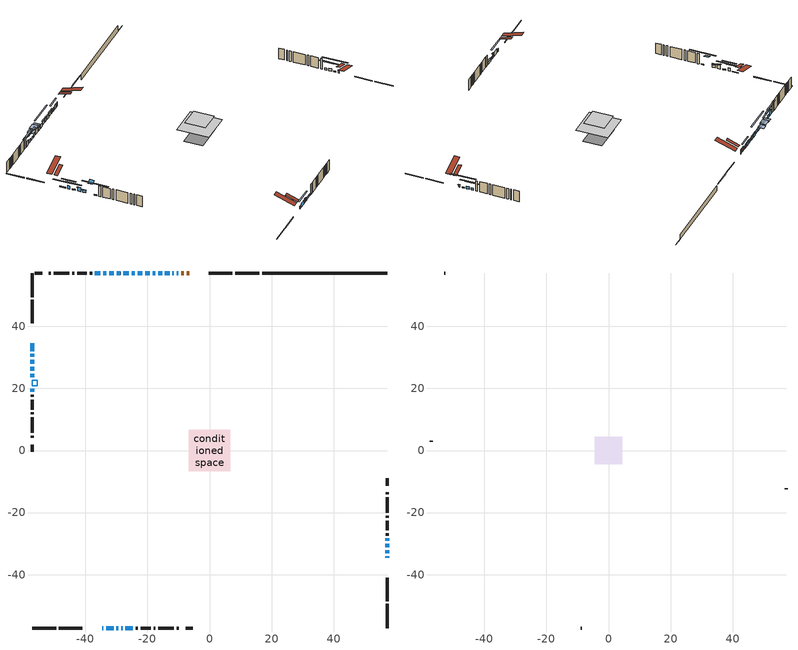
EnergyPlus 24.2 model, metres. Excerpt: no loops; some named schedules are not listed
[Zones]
conditioned space
 floor outside (Floor1 construction): -1.33,-1.33 -1.33,1.33 1.33,1.33 1.33,-1.33 z1.16
 floor adiabatic (AdiabaticFloorConstruction): -6.66,-6.66 -6.66,6.66 6.66,6.66 6.66,-6.66 z3.6
 floor foundation (Slab1 construction): -6.1,-3.96 -6.1,3.96 6.1,3.96 6.1,-3.96 z-1.34
 wall outside (RimJoist1 construction): 16.01,57.18 8.28,57.18 / -57.18,-57.18 -49.44,-57.18 / -57.18,57.18 -57.18,49.44 / 57.18,-57.18 57.18,-49.44 z1.16:1.46
 wall outside (RimJoist2 construction): 7.35,57.18 -0.19,57.18 / -48.51,-57.18 -40.97,-57.18 / -57.18,48.51 -57.18,40.97 / 57.18,-48.51 57.18,-40.97 z1.16:1.46
 wall outside (AdiabaticWallConstruction 1): -6.6,57.18 -7.33,57.18 / -8.26,57.18 -9.17,57.18 z1.16:3.19
 wall outside (AdiabaticWallConstruction): -34.57,-57.18 -34.26,-57.18 / -15.27,57.18 -16.49,57.18 / -28.43,-57.18 -28,-57.18 / -57.18,24.8 -57.18,23.58 z1.16:2.38; -10.09,57.18 -10.55,57.18 / -11.48,57.18 -11.94,57.18 / -12.87,57.18 -14.34,57.18 / -57.18,31.09 -57.18,30.18 / -17.42,57.18 -18.33,57.18 / -19.26,57.18 -20.74,57.18 / -21.66,57.18 -23.14,57.18 / -24.06,57.18 -25.08,57.18 / -28.67,57.18 -29.89,57.18 / -33.27,57.18 -34.19,57.18 z1.16:2.63; -33.33,-57.18 -30.89,-57.18 / -29.96,-57.18 -29.35,-57.18 / -57.18,26.95 -57.18,25.73 z1.16:2.94; -57.18,34.57 -57.18,32.02 z1.16:1.57; -57.18,29.25 -57.18,27.88 z1.16:1.67; 57.18,-34.57 57.18,-34.01 / -27.07,-57.18 -24.74,-57.18 / 57.18,-29.14 57.18,-28.32 / -30.82,57.18 -32.34,57.18 z1.16:2.13; 57.18,-33.08 57.18,-32.16 / -57.18,19.86 -57.18,18.94 z1.16:1.62; -26.01,57.18 -27.74,57.18 / -35.11,57.18 -36.89,57.18 z1.16:3.19; 57.18,-31.24 57.18,-30.07 z1.16:2.33
 wall outside (Wall1 construction): -37.82,57.18 -38.59,57.18 / -23.81,-57.18 -23.04,-57.18 / -57.18,18.02 -57.18,17.25 / 57.18,-27.4 57.18,-26.63 z1.16:6.04
 wall outside (Wall2 construction): -39.52,57.18 -42.67,57.18 / -22.11,-57.18 -18.96,-57.18 / -57.18,16.32 -57.18,13.17 / 57.18,-25.7 57.18,-22.55 z1.16:6.04
 wall outside (Wall3 construction): -43.6,57.18 -44.23,57.18 / -18.04,-57.18 -17.41,-57.18 / -57.18,12.24 -57.18,11.61 / 57.18,-21.62 57.18,-20.99 z1.16:6.04
 wall outside (Wall4 construction): -45.15,57.18 -50.15,57.18 / -16.48,-57.18 -11.48,-57.18 / -57.18,10.68 -57.18,5.69 / 57.18,-20.06 57.18,-15.07 z1.16:6.04
 wall outside (Wall5 construction): -51.08,57.18 -51.73,57.18 / -10.56,-57.18 -9.9,-57.18 / -57.18,4.76 -57.18,4.1 / 57.18,-14.14 57.18,-13.48 z1.16:6.04
 wall outside (Wall7 construction): -53.92,57.18 -56.25,57.18 / -7.71,-57.18 -5.38,-57.18 / -57.18,1.92 -57.18,-0.41 / 57.18,-11.3 57.18,-8.97 z1.16:6.04
 wall foundation (FoundationWall1 construction): 16.94,57.18,-1.34 16.94,57.18,1.16 53.15,57.18,1.16 53.15,57.18,-1.28 57.18,57.18,-1.28 57.18,57.18,-1.34
 window (WindowConstruction 20): -34.57,-57.18 -34.26,-57.18 z1.16:2.38
 window (WindowConstruction 5): -10.1,57.18 -10.55,57.18 z1.16:2.63
 window (WindowConstruction 6): -11.48,57.18 -11.94,57.18 z1.16:2.63
 window (WindowConstruction 7): -12.87,57.18 -14.34,57.18 z1.16:2.63
 window (WindowConstruction 8): -33.33,-57.18 -30.89,-57.18 z1.16:2.94
 window (WindowConstruction 9): -29.96,-57.18 -29.35,-57.18 z1.16:2.94
 window (WindowConstruction 10): -57.18,34.57 -57.18,32.02 z1.16:1.57
 window (WindowConstruction 11): -57.18,31.09 -57.18,30.18 z1.16:2.63
 window (WindowConstruction 12): -57.18,29.25 -57.18,27.88 z1.16:1.67
 window (WindowConstruction 13): -57.18,26.95 -57.18,25.73 z1.16:2.94
 window (WindowConstruction 14): 57.18,-34.57 57.18,-34.01 z1.16:2.13
 window (WindowConstruction 15): -15.27,57.18 -16.49,57.18 z1.16:2.38
 window (WindowConstruction 16): -17.42,57.18 -18.33,57.18 z1.16:2.63
 window (WindowConstruction 17): -19.26,57.18 -20.73,57.18 z1.16:2.63
 window (WindowConstruction 21): -28.42,-57.18 -28,-57.18 z1.16:2.38
 window (WindowConstruction 18): -27.07,-57.18 -24.74,-57.18 z1.16:2.13
 window (WindowConstruction 19): -57.18,24.8 -57.18,23.58 z1.16:2.38
 window (WindowConstruction 22): 57.18,-33.08 57.18,-32.16 z1.16:1.62
 window (WindowConstruction 23): -21.66,57.18 -23.14,57.18 z1.16:2.63
 window (WindowConstruction 24): -24.06,57.18 -25.08,57.18 z1.16:2.63
 window (WindowConstruction 25): -26.01,57.18 -27.74,57.18 z1.16:3.19
 window (WindowConstruction): 57.18,-31.24 57.18,-30.07 z1.16:2.33
 window (WindowConstruction 26): -28.67,57.18 -29.89,57.18 z1.16:2.63
 window (WindowConstruction 27): -57.18,19.86 -57.18,18.95 z1.16:1.62
 window (WindowConstruction 1): 57.18,-29.14 57.18,-28.33 z1.16:2.13
 window (WindowConstruction 2): -30.82,57.18 -32.34,57.18 z1.16:2.13
 window (WindowConstruction 3): -33.27,57.18 -34.19,57.18 z1.16:2.63
 window (WindowConstruction 4): -35.11,57.18 -36.89,57.18 z1.16:3.19
 door (Door): -6.6,57.18 -7.33,57.18 z1.16:3.19
 door (Door 1): -8.26,57.18 -9.17,57.18 z1.16:3.19
 ceiling adiabatic (AdiabaticFloorConstruction): 6.66,-6.66 6.66,6.66 -6.66,6.66 -6.66,-6.66 z3.6
 roof outside (Roof2 construction): -5.67,57.18,6.04 -5.67,51.98,7.77 -4.3,51.98,7.77 -4.3,57.18,6.04; -35.5,-57.18,6.04 -35.5,-51.98,7.77 -36.86,-51.98,7.77 -36.86,-57.18,6.04; -57.18,35.5,6.04 -51.98,35.5,7.77 -51.98,36.86,7.77 -57.18,36.86,6.04; 57.18,-35.5,6.04 51.98,-35.5,7.77 51.98,-36.86,7.77 57.18,-36.86,6.04
 roof outside (AdiabaticRoofConstruction): -57.18,20.79,6.04 -55.41,20.79,6.63 -55.41,22.65,6.63 -57.18,22.65,6.04
 skylight (SkylightConstruction): -57.18,20.79,6.04 -55.41,20.79,6.63 -55.41,22.65,6.63 -57.18,22.65,6.04
attic - vented
 floor to conditioned space (Floor2 construction Reversed): -4.38,-4.38 -4.38,4.38 4.38,4.38 4.38,-4.38 z6.04
 wall outside (Wall6 construction): -52.66,57.18 -52.99,57.18 / -8.97,-57.18 -8.64,-57.18 / -57.18,3.18 -57.18,2.85 / 57.18,-12.55 57.18,-12.23 z1.16:6.04
 roof outside (Roof1 construction): -3.37,57.18,6.04 -3.37,48.64,8.88 -1.12,48.64,8.88 -1.12,57.18,6.04; -37.79,-57.18,6.04 -37.79,-48.64,8.88 -40.04,-48.64,8.88 -40.04,-57.18,6.04; -57.18,37.79,6.04 -48.64,37.79,8.88 -48.64,40.04,8.88 -57.18,40.04,6.04; 57.18,-37.79,6.04 48.64,-37.79,8.88 48.64,-40.04,8.88 57.18,-40.04,6.04
shading: -13.19,57.18 -7.46,57.18 -7.46,57.59 -13.19,57.59 z5.27; -12.14,57.18 -11.28,57.18 -11.28,57.59 -12.14,57.59 z2.83; -14.54,57.18 -12.67,57.18 -12.67,57.59 -14.54,57.59 z2.83; -28.25,-57.18 -35.97,-57.18 -35.97,-57.59 -28.25,-57.59 z5.58; -29.15,-57.18 -30.16,-57.18 -30.16,-57.59 -29.15,-57.59 z3.14; -57.18,29.38 -57.18,37.21 -57.59,37.21 -57.59,29.38 z4.2; -57.18,27.54 -57.18,33.73 -57.59,33.73 -57.59,27.54 z5.27; -57.18,25.24 -57.18,31.89 -57.59,31.89 -57.59,25.24 z4.31; -57.18,25.53 -57.18,27.15 -57.59,27.15 -57.59,25.53 z3.14; 57.18,-33.81 57.18,-34.77 57.59,-34.77 57.59,-33.81 z2.33; -16.69,57.18 -15.07,57.18 -15.07,57.59 -16.69,57.59 z2.58; -18.53,57.18 -17.22,57.18 -17.22,57.59 -18.53,57.59 z2.83; -20.94,57.18 -19.06,57.18 -19.06,57.59 -20.94,57.59 z2.83; -24.54,-57.18 -27.27,-57.18 -27.27,-57.59 -24.54,-57.59 z2.33; -57.18,23.38 -57.18,25 -57.59,25 -57.59,23.38 z2.58; 57.18,-27.08 57.18,-38.16 57.59,-38.16 57.59,-27.08 z6.7; -28.22,57.18 -16.58,57.18 -16.58,57.59 -28.22,57.59 z7.71; -25.69,57.18 -23.46,57.18 -23.46,59.62 -25.69,59.62 z3.24; -28.35,57.18 -25.4,57.18 -25.4,59.62 -28.35,59.62 z3.8; 57.18,-27.43 57.18,-33.88 57.59,-33.88 57.59,-27.43 z4.97; -30.5,57.18 -28.06,57.18 -28.06,59.62 -30.5,59.62 z3.24; -57.18,13.87 -57.18,24.94 -57.59,24.94 -57.59,13.87 z6.7; 57.18,-25.69 57.18,-31.78 57.59,-31.78 57.59,-25.69 z4.77; -34.98,57.18 -28.18,57.18 -28.18,57.59 -34.98,57.59 z4.77; -36.83,57.18 -30.63,57.18 -30.63,57.59 -36.83,57.59 z5.27; -39.53,57.18 -32.48,57.18 -32.48,57.59 -39.53,57.59 z5.83
[Building]
Building 1: Terrain=Suburbs
[Site:Location]
Edmonton Intl AP_AB: Latitude {deg}=53.31; Longitude {deg}=-113.58; Time Zone {hr}=-7; Elevation {m}=723; Keep Site Location Information=Yes
[Site:GroundTemperature:Shallow]
-1.56185, -3.61833, -3.78302, -2.80711, 1.11059, 5.01004, 8.39065, 10.5322, 10.7141, 8.97234, 5.67794, 1.89811
[Site:WaterMainsTemperature]
Calculation Method=Schedule; Temperature Schedule=mains temperature schedule
[Material] Roughness=Rough; Thermal Absorptance=0.9
Name | Thickness {m} | Conductivity {W/m-K} | Density {kg/m3} | Specific Heat {J/kg-K} | Solar Absorptance | Visible Absorptance
asphalt or fiberglass shingles | 0.00635 | 0.162714 | 1121.4 | 1465.45 | 0.4 | 0.4
asphalt or fiberglass shingles 1 | 0.00635 | 0.162714 | 1121.4 | 1465.45 | 0.7 | 0.7
ceiling loosefill ins | 0.169333 | 0.0480833 | 16.02 | 1046.75 | 0.7 | 0.7
ceiling stud and cavity | 0.1397 | 0.511843 | 65.682 | 1177.47 | 0.7 | 0.7
concrete 4.0 in. | 0.1016 | 1.803125 | 2242.8 | 837.4 | 0.7 | 0.7
concrete 8.0 in. | 0.2032 | 1.803125 | 2242.8 | 837.4 | 0.7 | 0.7
door material | 0.04445 | 0.053851 | 512.64 | 1214.23 | 0.7 | 0.7
exterior vertical ins | 0.0457286 | 0.029427 | 32.04 | 1214.23 | 0.7 | 0.7
floor covering | 0.0127 | 0.0433444 | 54.468 | 1339.84 | 0.6 | 0.6
floor rigid ins; rim joist rigid ins; wall rigid ins | 0.051816 | 0.029427 | 32.04 | 1214.23 | 0.7 | 0.7
floor rigid ins 1; roof rigid ins; wall rigid ins 1 | 0.512978 | 0.029427 | 32.04 | 1214.23 | 0.7 | 0.7
floor stud and cavity | 0.1397 | 0.0975625 | 92.3553 | 1139.71 | 0.7 | 0.7
floor stud and cavity 1 | 0.1397 | 1.75129 | 37.0049 | 1207.88 | 0.7 | 0.7
furniture material conditioned space 1 | 0.1524 | 0.115458 | 640.8 | 1214.23 | 0.6 | 0.6
gypsum board | 0.0127 | 0.160291 | 801 | 837.4 | 0.6 | 0.6
gypsum board 1 | 0.0127 | 0.160291 | 801 | 837.4 | 0.7 | 0.7
osb sheathing 0.5 in. | 0.0127 | 0.115458 | 512.64 | 1214.23 | 0.7 | 0.7
osb sheathing 0.75 in. | 0.01905 | 0.115458 | 512.64 | 1214.23 | 0.7 | 0.7
osb sheathing 2.0 in. | 0.0508 | 0.115458 | 512.64 | 1214.23 | 0.7 | 0.7
rim joist stud and cavity | 0.0508 | 0.0413573 | 125.044 | 1163.47 | 0.6 | 0.6
rim joist stud and cavity 1 | 0.0508 | 0.0296634 | 125.044 | 1163.47 | 0.6 | 0.6
roof stud and cavity | 0.2032 | 0.113161 | 78.34581 | 1123.46 | 0.7 | 0.7
roof stud and cavity 1 | 0.18415 | 1.78685 | 37.0049 | 1207.88 | 0.6 | 0.6
wall stud and cavity | 0.1397 | 0.284374 | 139.0536 | 1170.24 | 0.7 | 0.7
wall stud and cavity 1 | 0.1397 | 0.218567 | 139.0536 | 1170.24 | 0.7 | 0.7
wall stud and cavity 2 | 0.1397 | 0.472276 | 139.0536 | 1170.24 | 0.7 | 0.7
wall stud and cavity 3 | 0.1397 | 0.215597 | 139.0536 | 1170.24 | 0.7 | 0.7
wall stud and cavity 4 | 0.1397 | 0.108683 | 139.0536 | 1170.24 | 0.7 | 0.7
wall stud and cavity 5 | 0.0889 | 6.1454 | 50.32683 | 1063.81 | 0.6 | 0.6
wall stud and cavity 6 | 0.1397 | 0.10763 | 139.0536 | 1170.24 | 0.7 | 0.7
wall stud and cavity 7 | 0.0889 | 0.380278 | 52.3479 | 1209.89 | 0.7 | 0.7
wall stud and cavity 8 | 0.0889 | 0.391764 | 83.0341 | 1211.67 | 0.7 | 0.7
wood siding | 0.0254 | 0.102417 | 544.68 | 1172.36 | 0.4 | 0.4
wood siding 1 | 0.00254 | 0.102417 | 544.68 | 1172.36 | 0.4 | 0.4
wood siding 2; wood siding 3; wood siding 4 | 0.0254 | 0.102417 | 544.68 | 1172.36 | 0.7 | 0.7
[WindowMaterial:SimpleGlazingSystem]
Name | U-Factor {W/m2-K} | Solar Heat Gain Coefficient
SkylightMaterial | 3.27292 | 0.7184
WindowMaterial | 2.9395 | 0.6
WindowMaterial 1 | 2.97187 | 0.55
WindowMaterial 10 | 3.30914 | 0.63
WindowMaterial 11 | 3.00196 | 0.5
WindowMaterial 12 | 2.92076 | 0.67
WindowMaterial 13 | 3.313113 | 0.6
WindowMaterial 14 | 3.298918 | 0.68
WindowMaterial 15 | 2.95029 | 0.58
WindowMaterial 16 | 2.71011 | 0.29
WindowMaterial 17 | 2.54715 | 0.34
WindowMaterial 18 | 5.33278 | 0.48
WindowMaterial 19 | 3.31141 | 0.61
WindowMaterial 2 | 2.99571 | 0.6
WindowMaterial 20 | 2.97868 | 0.59
WindowMaterial 21 | 3.308 | 0.63
WindowMaterial 3 | 2.90827 | 0.6
WindowMaterial 4 | 3.01842 | 0.49
WindowMaterial 5 | 2.90373 | 0.68
WindowMaterial 6 | 2.97698 | 0.55
WindowMaterial 7 | 2.57724 | 0.26
WindowMaterial 8 | 3.267689 | 0.49
WindowMaterial 9 | 5.05285 | 0.5
[Construction]
AdiabaticFloorConstruction: floor stud and cavity 1, floor rigid ins 1, osb sheathing 0.75 in., floor covering
AdiabaticRoofConstruction: asphalt or fiberglass shingles 1, roof rigid ins, osb sheathing 0.75 in., roof stud and cavity 1
AdiabaticWallConstruction: wood siding 3, wall rigid ins 1, wall stud and cavity 7, gypsum board
AdiabaticWallConstruction 1: wood siding 4, wall rigid ins 1, wall stud and cavity 7, gypsum board
Door; Door 1: door material
Floor1 construction: floor stud and cavity, floor rigid ins, osb sheathing 0.75 in., floor covering
Floor2 construction Reversed: gypsum board, ceiling stud and cavity, ceiling loosefill ins
FoundationWall1 construction: concrete 8.0 in., gypsum board 1
furniture construction conditioned space 1: furniture material conditioned space 1
PartitionWallConstruction: gypsum board, wall stud and cavity 8, gypsum board
RimJoist1 construction: wood siding 2, rim joist rigid ins, osb sheathing 2.0 in., rim joist stud and cavity
RimJoist2 construction: wood siding 2, osb sheathing 2.0 in., rim joist stud and cavity 1
Roof1 construction: asphalt or fiberglass shingles
Roof2 construction: asphalt or fiberglass shingles, osb sheathing 0.75 in., roof stud and cavity, gypsum board
SkylightConstruction: SkylightMaterial
Slab1 construction: concrete 4.0 in.
Wall1 construction: wood siding, wall rigid ins, osb sheathing 0.5 in., wall stud and cavity, gypsum board
Wall2 construction: wood siding, wall rigid ins, osb sheathing 0.5 in., wall stud and cavity 1, gypsum board
Wall3 construction: wood siding, wall rigid ins, osb sheathing 0.5 in., wall stud and cavity 2, gypsum board
Wall4 construction: wood siding, wall rigid ins, osb sheathing 0.5 in., wall stud and cavity 3, gypsum board
Wall5 construction: wood siding, osb sheathing 0.5 in., wall stud and cavity 4, gypsum board
Wall6 construction: wood siding 1, wall stud and cavity 5
Wall7 construction: wood siding, osb sheathing 0.5 in., wall stud and cavity 6, gypsum board
WindowConstruction; WindowConstruction 2: WindowMaterial
WindowConstruction 1: WindowMaterial 1
WindowConstruction 10: WindowMaterial 7
WindowConstruction 11: WindowMaterial 8
WindowConstruction 12: WindowMaterial 9
WindowConstruction 13: WindowMaterial 10
WindowConstruction 14: WindowMaterial 11
WindowConstruction 15; WindowConstruction 19: WindowMaterial 12
WindowConstruction 16: WindowMaterial 13
WindowConstruction 17; WindowConstruction 23: WindowMaterial 14
WindowConstruction 18: WindowMaterial 15
WindowConstruction 20: WindowMaterial 16
WindowConstruction 21: WindowMaterial 17
WindowConstruction 22; WindowConstruction 27: WindowMaterial 18
WindowConstruction 24: WindowMaterial 19
WindowConstruction 25: WindowMaterial 20
WindowConstruction 26: WindowMaterial 21
WindowConstruction 3: WindowMaterial 2
WindowConstruction 4: WindowMaterial 3
WindowConstruction 5; WindowConstruction 6: WindowMaterial 4
WindowConstruction 7: WindowMaterial 5
WindowConstruction 8; WindowConstruction 9: WindowMaterial 6
[Zone] Multiplier=1; Part of Total Floor Area=Yes
Name | Volume {m3}
attic - vented | 35.4308
conditioned space | 725.3
[Space]
Name | Zone | Volume {m3}
attic - vented 1 | attic - vented | 35.4308
conditioned space 1 | conditioned space | 725.3
[ZoneInfiltration:EffectiveLeakageArea]
infil attic - vented 1: Zone or Space=attic - vented 1; Schedule=Always On Discrete; Effective Air Leakage Area {cm2}=2669.22; Stack Coefficient=0.0005369; Wind Coefficient=1.56555e-05
[ZoneMixing]
whole house fan mix: Zone or Space=attic - vented; Schedule=Always On Continuous; Design Flow Rate Calculation Method=Flow/Zone; Design Flow Rate {m3/s}=0; Source Zone or Space=conditioned space
[SurfaceProperty:ExposedFoundationPerimeter]
Slab1: Exposed Perimeter Calculation Method=TotalExposedPerimeter; Total Exposed Perimeter {m}=40.233
[InternalMass] Zone or ZoneList=conditioned space; Space or SpaceList=conditioned space 1
Name | Construction | Surface Area {m2}
furniture mass conditioned space 1 | furniture construction conditioned space 1 | 112.348
partition wall mass | PartitionWallConstruction | 280.87
[Lights]
interior lighting: Zone or ZoneList or Space or SpaceList=conditioned space 1; Schedule=interior lighting schedule; Design Level Calculation Method=LightingLevel; Lighting Level {W}=343.2; Return Air Fraction=0; Fraction Radiant=0.6; Fraction Visible=0.2; Fraction Replaceable=1
[People]
occupants: Zone or ZoneList or Space or SpaceList=conditioned space 1; Number of People Schedule=occupants schedule; Number of People Calculation Method=People; Number of People=3; Fraction Radiant=0.314171; Sensible Heat Fraction=0.56303; Activity Level Schedule=occupants activity schedule; Carbon Dioxide Generation Rate {m3/s-W}=0; Enable ASHRAE 55 Comfort Warnings=No; Mean Radiant Temperature Calculation Type=EnclosureAveraged
[ElectricEquipment] Zone or ZoneList or Space or SpaceList=conditioned space 1; Design Level Calculation Method=EquipmentLevel
Name | Schedule | Design Level {W} | Fraction Latent | Fraction Radiant | Fraction Lost
clothes dryer | clothes dryer schedule | 140.772 | 0.015 | 0.081 | 0.85
clothes washer | clothes washer schedule | 32.1985 | 0.03 | 0.162 | 0.7
cooking range | cooking range schedule | 215.147 | 0.08 | 0.432 | 0.2
dishwasher | dishwasher schedule | 66.8632 | 0.3 | 0.18 | 0.4
fridge | fridge schedule | 72.9452 | 0 | 0.6 | 0
mech vent bath fan 0 | mech vent bath fan 0 schedule | 50.2 | 0 | 0 | 1
mech vent bath fan 1 | mech vent bath fan 1 schedule | 50.2 | 0 | 0 | 1
mech vent house fan | mech vent house fan schedule | 0 | 0 | 0 | 1
mech vent house fan cfis | mech vent house fan cfis schedule | 0 | 0 | 0 | 0
mech vent range fan 0 | mech vent range fan 0 schedule | 57 | 0 | 0 | 1
misc plug loads | misc plug loads schedule | 494.7 | 0.045 | 0.513 | 0.1
whole house fan | Always On Discrete | 0 | 0 | 0 | 1
[OtherEquipment] Zone or ZoneList or Space or SpaceList=conditioned space 1; Design Level Calculation Method=EquipmentLevel
Name | Fuel Type | Schedule | Design Level {W} | Fraction Latent | Fraction Radiant | Fraction Lost
clothes dryer 1 | Electricity | clothes dryer schedule | 0 | 0.015 | 0.081 | 0.85
cooking range 1 | Electricity | cooking range schedule | 0 | 0.08 | 0.432 | 0.2
general water use latent | None | general water use schedule | 62.594 | 1 | 0 | 0
general water use sensible | None | general water use schedule | -61.6891 | 0 | 0.6 | 0
mech vent house fan latent load | None | Always On Discrete | 0 | 1 | 0 | 0
mech vent house fan sensible load | None | Always On Discrete | 0 | 0 | 0 | 0
water heater energy adjustment1 | NaturalGas | Always On Discrete | 0.01 | 0 | 0 | 1
[ZoneInfiltration:DesignFlowRate] Zone or ZoneList or Space or SpaceList=conditioned space 1; Schedule=Always On Discrete; Design Flow Rate Calculation Method=Flow/Zone; Design Flow Rate {m3/s}=0
infil flow; natural vent flow; whole house fan flow
[Foundation:Kiva]
Foundation Kiva 1: Initial Indoor Air Temperature {C}=18; Wall Height Above Grade {m}=1.16001; Wall Depth Below Slab {m}=0.2032; Custom Block Material Name 1=exterior vertical ins; Custom Block Depth 1 {m}=2.5; Custom Block X Position 1 {m}=0.2159; Custom Block Z Position 1 {m}=0
[Foundation:Kiva:Settings]
Soil Conductivity {W/m-K}=0.849921; Soil Density {kg/m3}=1842.3; Soil Specific Heat {J/kg-K}=418.7; Ground Solar Absorptivity=0.9; Ground Thermal Absorptivity=0.9; Ground Surface Roughness {m}=0.03; Far-Field Width {m}=40; Deep-Ground Boundary Condition=ZeroFlux; Deep-Ground Depth {m}=40; Minimum Cell Dimension {m}=0.2; Maximum Cell Growth Coefficient=3; Simulation Timestep=Timestep
[Exterior:Lights]
exterior lighting: Schedule=exterior lighting schedule; Design Level {W}=75.6
[Schedule:Constant]
Name | Hourly Value
Always On Continuous; mech vent house fan schedule; mech vent house fan cfis schedule; Always On Discrete | 1
occupants activity schedule | 117.228
fridge schedule | 0
[Schedule:Week:Daily]
interior lighting schedule Week Rule - Jan1-Jan27: interior lighting schedule day, interior lighting schedule day, interior lighting schedule day, interior lighting schedule day, interior lighting schedule day, interior lighting schedule day, interior lighting schedule day, interior lighting schedule default day, interior lighting schedule default day, interior lighting schedule default day, interior lighting schedule default day, interior lighting schedule default day
interior lighting schedule Week Rule - Jan28-Feb3: interior lighting schedule day, interior lighting schedule day, interior lighting schedule day, interior lighting schedule day, interior lighting schedule day 1, interior lighting schedule day 1, interior lighting schedule day 1, interior lighting schedule default day, interior lighting schedule default day, interior lighting schedule default day, interior lighting schedule default day, interior lighting schedule default day
interior lighting schedule Week Rule - Feb4-Feb24: interior lighting schedule day 1, interior lighting schedule day 1, interior lighting schedule day 1, interior lighting schedule day 1, interior lighting schedule day 1, interior lighting schedule day 1, interior lighting schedule day 1, interior lighting schedule default day, interior lighting schedule default day, interior lighting schedule default day, interior lighting schedule default day, interior lighting schedule default day
interior lighting schedule Week Rule - Feb25-Mar3: interior lighting schedule day 1, interior lighting schedule day 1, interior lighting schedule day 1, interior lighting schedule day 1, interior lighting schedule day 2, interior lighting schedule day 2, interior lighting schedule day 2, interior lighting schedule default day, interior lighting schedule default day, interior lighting schedule default day, interior lighting schedule default day, interior lighting schedule default day
interior lighting schedule Week Rule - Mar4-Mar31: interior lighting schedule day 2, interior lighting schedule day 2, interior lighting schedule day 2, interior lighting schedule day 2, interior lighting schedule day 2, interior lighting schedule day 2, interior lighting schedule day 2, interior lighting schedule default day, interior lighting schedule default day, interior lighting schedule default day, interior lighting schedule default day, interior lighting schedule default day
interior lighting schedule Week Rule - Apr1-Apr28: interior lighting schedule day 3, interior lighting schedule day 3, interior lighting schedule day 3, interior lighting schedule day 3, interior lighting schedule day 3, interior lighting schedule day 3, interior lighting schedule day 3, interior lighting schedule default day, interior lighting schedule default day, interior lighting schedule default day, interior lighting schedule default day, interior lighting schedule default day
interior lighting schedule Week Rule - Apr29-May5: interior lighting schedule day 3, interior lighting schedule day 3, interior lighting schedule day 4, interior lighting schedule day 4, interior lighting schedule day 4, interior lighting schedule day 4, interior lighting schedule day 4, interior lighting schedule default day, interior lighting schedule default day, interior lighting schedule default day, interior lighting schedule default day, interior lighting schedule default day
interior lighting schedule Week Rule - May6-May26: interior lighting schedule day 4, interior lighting schedule day 4, interior lighting schedule day 4, interior lighting schedule day 4, interior lighting schedule day 4, interior lighting schedule day 4, interior lighting schedule day 4, interior lighting schedule default day, interior lighting schedule default day, interior lighting schedule default day, interior lighting schedule default day, interior lighting schedule default day
interior lighting schedule Week Rule - May27-Jun2: interior lighting schedule day 4, interior lighting schedule day 4, interior lighting schedule day 4, interior lighting schedule day 4, interior lighting schedule day 4, interior lighting schedule day 5, interior lighting schedule day 5, interior lighting schedule default day, interior lighting schedule default day, interior lighting schedule default day, interior lighting schedule default day, interior lighting schedule default day
interior lighting schedule Week Rule - Jun3-Jun30: interior lighting schedule day 5, interior lighting schedule day 5, interior lighting schedule day 5, interior lighting schedule day 5, interior lighting schedule day 5, interior lighting schedule day 5, interior lighting schedule day 5, interior lighting schedule default day, interior lighting schedule default day, interior lighting schedule default day, interior lighting schedule default day, interior lighting schedule default day
interior lighting schedule Week Rule - Jul1-Jul28: interior lighting schedule day 6, interior lighting schedule day 6, interior lighting schedule day 6, interior lighting schedule day 6, interior lighting schedule day 6, interior lighting schedule day 6, interior lighting schedule day 6, interior lighting schedule default day, interior lighting schedule default day, interior lighting schedule default day, interior lighting schedule default day, interior lighting schedule default day
interior lighting schedule Week Rule - Jul29-Aug4: interior lighting schedule day 6, interior lighting schedule day 6, interior lighting schedule day 6, interior lighting schedule day 7, interior lighting schedule day 7, interior lighting schedule day 7, interior lighting schedule day 7, interior lighting schedule default day, interior lighting schedule default day, interior lighting schedule default day, interior lighting schedule default day, interior lighting schedule default day
interior lighting schedule Week Rule - Aug5-Aug25: interior lighting schedule day 7, interior lighting schedule day 7, interior lighting schedule day 7, interior lighting schedule day 7, interior lighting schedule day 7, interior lighting schedule day 7, interior lighting schedule day 7, interior lighting schedule default day, interior lighting schedule default day, interior lighting schedule default day, interior lighting schedule default day, interior lighting schedule default day
interior lighting schedule Week Rule - Aug26-Sep1: interior lighting schedule day 7, interior lighting schedule day 7, interior lighting schedule day 7, interior lighting schedule day 7, interior lighting schedule day 7, interior lighting schedule day 7, interior lighting schedule day 8, interior lighting schedule default day, interior lighting schedule default day, interior lighting schedule default day, interior lighting schedule default day, interior lighting schedule default day
interior lighting schedule Week Rule - Sep2-Sep29: interior lighting schedule day 8, interior lighting schedule day 8, interior lighting schedule day 8, interior lighting schedule day 8, interior lighting schedule day 8, interior lighting schedule day 8, interior lighting schedule day 8, interior lighting schedule default day, interior lighting schedule default day, interior lighting schedule default day, interior lighting schedule default day, interior lighting schedule default day
interior lighting schedule Week Rule - Sep30-Oct6: interior lighting schedule day 8, interior lighting schedule day 9, interior lighting schedule day 9, interior lighting schedule day 9, interior lighting schedule day 9, interior lighting schedule day 9, interior lighting schedule day 9, interior lighting schedule default day, interior lighting schedule default day, interior lighting schedule default day, interior lighting schedule default day, interior lighting schedule default day
interior lighting schedule Week Rule - Oct7-Oct27: interior lighting schedule day 9, interior lighting schedule day 9, interior lighting schedule day 9, interior lighting schedule day 9, interior lighting schedule day 9, interior lighting schedule day 9, interior lighting schedule day 9, interior lighting schedule default day, interior lighting schedule default day, interior lighting schedule default day, interior lighting schedule default day, interior lighting schedule default day
interior lighting schedule Week Rule - Oct28-Nov3: interior lighting schedule day 9, interior lighting schedule day 9, interior lighting schedule day 9, interior lighting schedule day 9, interior lighting schedule day 10, interior lighting schedule day 10, interior lighting schedule day 10, interior lighting schedule default day, interior lighting schedule default day, interior lighting schedule default day, interior lighting schedule default day, interior lighting schedule default day
interior lighting schedule Week Rule - Nov4-Nov24: interior lighting schedule day 10, interior lighting schedule day 10, interior lighting schedule day 10, interior lighting schedule day 10, interior lighting schedule day 10, interior lighting schedule day 10, interior lighting schedule day 10, interior lighting schedule default day, interior lighting schedule default day, interior lighting schedule default day, interior lighting schedule default day, interior lighting schedule default day
interior lighting schedule Week Rule - Nov25-Dec1: interior lighting schedule day 10, interior lighting schedule day 10, interior lighting schedule day 10, interior lighting schedule day 10, interior lighting schedule day 10, interior lighting schedule day 10, interior lighting schedule day 11, interior lighting schedule default day, interior lighting schedule default day, interior lighting schedule default day, interior lighting schedule default day, interior lighting schedule default day
interior lighting schedule Week Rule - Dec2-Dec31: interior lighting schedule day 11, interior lighting schedule day 11, interior lighting schedule day 11, interior lighting schedule day 11, interior lighting schedule day 11, interior lighting schedule day 11, interior lighting schedule day 11, interior lighting schedule default day, interior lighting schedule default day, interior lighting schedule default day, interior lighting schedule default day, interior lighting schedule default day
occupants schedule Week Rule - Jan1-Dec31: occupants schedule day, occupants schedule day, occupants schedule day, occupants schedule day, occupants schedule day, occupants schedule day, occupants schedule day, occupants schedule default day, occupants schedule default day, occupants schedule default day, occupants schedule default day, occupants schedule default day
clothes dryer schedule Week Rule - Jan1-Dec31: clothes dryer schedule day, clothes dryer schedule day, clothes dryer schedule day, clothes dryer schedule day, clothes dryer schedule day, clothes dryer schedule day, clothes dryer schedule day, clothes dryer schedule default day, clothes dryer schedule default day, clothes dryer schedule default day, clothes dryer schedule default day, clothes dryer schedule default day
clothes washer schedule Week Rule - Jan1-Dec31: clothes washer schedule day, clothes washer schedule day, clothes washer schedule day, clothes washer schedule day, clothes washer schedule day, clothes washer schedule day, clothes washer schedule day, clothes washer schedule default day, clothes washer schedule default day, clothes washer schedule default day, clothes washer schedule default day, clothes washer schedule default day
cooking range schedule Week Rule - Jan1-Dec31: cooking range schedule day, cooking range schedule day, cooking range schedule day, cooking range schedule day, cooking range schedule day, cooking range schedule day, cooking range schedule day, cooking range schedule default day, cooking range schedule default day, cooking range schedule default day, cooking range schedule default day, cooking range schedule default day
[Schedule:Year]
interior lighting schedule: interior lighting schedule Week Rule - Jan1-Jan27, 1, 1, 1, 27, interior lighting schedule Week Rule - Jan28-Feb3, 1, 28, 2, 3, interior lighting schedule Week Rule - Feb4-Feb24, 2, 4, 2, 24, interior lighting schedule Week Rule - Feb25-Mar3, 2, 25, 3, 3, interior lighting schedule Week Rule - Mar4-Mar31, 3, 4, 3, 31, interior lighting schedule Week Rule - Apr1-Apr28, 4, 1, 4, 28, interior lighting schedule Week Rule - Apr29-May5, 4, 29, 5, 5, interior lighting schedule Week Rule - May6-May26, 5, 6, 5, 26, interior lighting schedule Week Rule - May27-Jun2, 5, 27, 6, 2, interior lighting schedule Week Rule - Jun3-Jun30, 6, 3, 6, 30, interior lighting schedule Week Rule - Jul1-Jul28, 7, 1, 7, 28, interior lighting schedule Week Rule - Jul29-Aug4, 7, 29, 8, 4, interior lighting schedule Week Rule - Aug5-Aug25, 8, 5, 8, 25, interior lighting schedule Week Rule - Aug26-Sep1, 8, 26, 9, 1, interior lighting schedule Week Rule - Sep2-Sep29, 9, 2, 9, 29, interior lighting schedule Week Rule - Sep30-Oct6, 9, 30, 10, 6, interior lighting schedule Week Rule - Oct7-Oct27, 10, 7, 10, 27, interior lighting schedule Week Rule - Oct28-Nov3, 10, 28, 11, 3, interior lighting schedule Week Rule - Nov4-Nov24, 11, 4, 11, 24, interior lighting schedule Week Rule - Nov25-Dec1, 11, 25, 12, 1, interior lighting schedule Week Rule - Dec2-Dec31, 12, 2, 12, 31
occupants schedule: occupants schedule Week Rule - Jan1-Dec31, 1, 1, 12, 31
clothes dryer schedule: clothes dryer schedule Week Rule - Jan1-Dec31, 1, 1, 12, 31
clothes washer schedule: clothes washer schedule Week Rule - Jan1-Dec31, 1, 1, 12, 31
cooking range schedule: cooking range schedule Week Rule - Jan1-Dec31, 1, 1, 12, 31
dishwasher schedule: dishwasher schedule Week Rule - Jan1-Dec31, 1, 1, 12, 31
mech vent bath fan 0 schedule: mech vent bath fan 0 schedule Week Rule - Jan1-Dec31, 1, 1, 12, 31
mech vent bath fan 1 schedule: mech vent bath fan 1 schedule Week Rule - Jan1-Dec31, 1, 1, 12, 31
mech vent range fan 0 schedule: mech vent range fan 0 schedule Week Rule - Jan1-Dec31, 1, 1, 12, 31
misc plug loads schedule: misc plug loads schedule Week Rule - Jan1-Dec31, 1, 1, 12, 31
general water use schedule: general water use schedule Week Rule - Jan1-Dec31, 1, 1, 12, 31
exterior lighting schedule: exterior lighting schedule Week Rule - Jan1-Jan27, 1, 1, 1, 27, exterior lighting schedule Week Rule - Jan28-Feb3, 1, 28, 2, 3, exterior lighting schedule Week Rule - Feb4-Feb24, 2, 4, 2, 24, exterior lighting schedule Week Rule - Feb25-Mar3, 2, 25, 3, 3, exterior lighting schedule Week Rule - Mar4-Mar31, 3, 4, 3, 31, exterior lighting schedule Week Rule - Apr1-Apr28, 4, 1, 4, 28, exterior lighting schedule Week Rule - Apr29-May5, 4, 29, 5, 5, exterior lighting schedule Week Rule - May6-May26, 5, 6, 5, 26, exterior lighting schedule Week Rule - May27-Jun2, 5, 27, 6, 2, exterior lighting schedule Week Rule - Jun3-Jun30, 6, 3, 6, 30, exterior lighting schedule Week Rule - Jul1-Jul28, 7, 1, 7, 28, exterior lighting schedule Week Rule - Jul29-Aug4, 7, 29, 8, 4, exterior lighting schedule Week Rule - Aug5-Aug25, 8, 5, 8, 25, exterior lighting schedule Week Rule - Aug26-Sep1, 8, 26, 9, 1, exterior lighting schedule Week Rule - Sep2-Sep29, 9, 2, 9, 29, exterior lighting schedule Week Rule - Sep30-Oct6, 9, 30, 10, 6, exterior lighting schedule Week Rule - Oct7-Oct27, 10, 7, 10, 27, exterior lighting schedule Week Rule - Oct28-Nov3, 10, 28, 11, 3, exterior lighting schedule Week Rule - Nov4-Nov24, 11, 4, 11, 24, exterior lighting schedule Week Rule - Nov25-Dec1, 11, 25, 12, 1, exterior lighting schedule Week Rule - Dec2-Dec31, 12, 2, 12, 31
[Schedule:Compact]
mains temperature schedule: Through: 01/01, For: AllDays, Until: 24:00, 3.97167, Through: 01/02, For: AllDays, Until: 24:00, 3.90778, Through: 01/03, For: AllDays, Until: 24:00, 3.84556, Through: 01/04, For: AllDays, Until: 24:00, 3.78389, Through: 01/05, For: AllDays, Until: 24:00, 3.72278, Through: 01/06, For: AllDays, Until: 24:00, 3.66278, Through: 01/07, For: AllDays, Until: 24:00, 3.60389, Through: 01/08, For: AllDays, Until: 24:00, 3.54556, Through: 01/09, For: AllDays, Until: 24:00, 3.48833, Through: 01/10, For: AllDays, Until: 24:00, 3.43167, Through: 01/11, For: AllDays, Until: 24:00, 3.37611, Through: 01/12, For: AllDays, Until: 24:00, 3.32167, Through: 01/13, For: AllDays, Until: 24:00, 3.26833, Through: 01/14, For: AllDays, Until: 24:00, 3.21556, Through: 01/15, For: AllDays, Until: 24:00, 3.16444, Through: 01/16, For: AllDays, Until: 24:00, 3.11389, Through: 01/17, For: AllDays, Until: 24:00, 3.06444, Through: 01/18, For: AllDays, Until: 24:00, 3.01611, Through: 01/19, For: AllDays, Until: 24:00, 2.96889, Through: 01/20, For: AllDays, Until: 24:00, 2.92278, Through: 01/21, For: AllDays, Until: 24:00, 2.87722, Through: 01/22, For: AllDays, Until: 24:00, 2.83333, Through: 01/23, For: AllDays, Until: 24:00, 2.79056, Through: 01/24, For: AllDays, Until: 24:00, 2.74889, Through: 01/25, For: AllDays, Until: 24:00, 2.70833, Through: 01/26, For: AllDays, Until: 24:00, 2.66889, Through: 01/27, For: AllDays, Until: 24:00, 2.63056, Through: 01/28, For: AllDays, Until: 24:00, 2.59333, Through: 01/29, For: AllDays, Until: 24:00, 2.55778, Through: 01/30, For: AllDays, Until: 24:00, 2.52278, Through: 01/31, For: AllDays, Until: 24:00, 2.48944, Through: 02/01, For: AllDays, Until: 24:00, 2.45722, Through: 02/02, For: AllDays, Until: 24:00, 2.42611, Through: 02/03, For: AllDays, Until: 24:00, 2.39667, Through: 02/04, For: AllDays, Until: 24:00, 2.36833, Through: 02/05, For: AllDays, Until: 24:00, 2.34111, Through: 02/06, For: AllDays, Until: 24:00, 2.315, Through: 02/07, For: AllDays, Until: 24:00, 2.29056, Through: 02/08, For: AllDays, Until: 24:00, 2.26722, Through: 02/09, For: AllDays, Until: 24:00, 2.245, Through: 02/10, For: AllDays, Until: 24:00, 2.22444, Through: 02/11, For: AllDays, Until: 24:00, 2.20444, Through: 02/12, For: AllDays, Until: 24:00, 2.18667, Through: 02/13, For: AllDays, Until: 24:00, 2.17, Through: 02/14, For: AllDays, Until: 24:00, 2.15444, Through: 02/15, For: AllDays, Until: 24:00, 2.14, Through: 02/16, For: AllDays, Until: 24:00, 2.12722, Through: 02/17, For: AllDays, Until: 24:00, 2.11556, Through: 02/18, For: AllDays, Until: 24:00, 2.10556, Through: 02/19, For: AllDays, Until: 24:00, 2.09667, Through: 02/20, For: AllDays, Until: 24:00, 2.08889, Through: 02/21, For: AllDays, Until: 24:00, 2.08278, Through: 02/22, For: AllDays, Until: 24:00, 2.07833, Through: 02/23, For: AllDays, Until: 24:00, 2.07444, Through: 02/24, For: AllDays, Until: 24:00, 2.07278, Through: 02/25, For: AllDays, Until: 24:00, 2.07167, Through: 02/26, For: AllDays, Until: 24:00, 2.07222, Through: 02/27, For: AllDays, Until: 24:00, 2.07444, Through: 02/28, For: AllDays, Until: 24:00, 2.07778, Through: 03/01, For: AllDays, Until: 24:00, 2.08222, Through: 03/02, For: AllDays, Until: 24:00, 2.08833, Through: 03/03, For: AllDays, Until: 24:00, 2.09556, Through: 03/04, For: AllDays, Until: 24:00, 2.10444, Through: 03/05, For: AllDays, Until: 24:00, 2.11444, Through: 03/06, For: AllDays, Until: 24:00, 2.12556, Through: 03/07, For: AllDays, Until: 24:00, 2.13833, Through: 03/08, For: AllDays, Until: 24:00, 2.15278, Through: 03/09, For: AllDays, Until: 24:00, 2.16778, Through: 03/10, For: AllDays, Until: 24:00, 2.18444, Through: 03/11, For: AllDays, Until: 24:00, 2.20278, Through: 03/12, For: AllDays, Until: 24:00, 2.22167, Through: 03/13, For: AllDays, Until: 24:00, 2.24278, Through: 03/14, For: AllDays, Until: 24:00, 2.26444, Through: 03/15, For: AllDays, Until: 24:00, 2.28778, Through: 03/16, For: AllDays, Until: 24:00, 2.31222, Through: 03/17, For: AllDays, Until: 24:00, 2.33778, Through: 03/18, For: AllDays, Until: 24:00, 2.365, Through: 03/19, For: AllDays, Until: 24:00, 2.39333, Through: 03/20, For: AllDays, Until: 24:00, 2.42278, Through: 03/21, For: AllDays, Until: 24:00, 2.45389, Through: 03/22, For: AllDays, Until: 24:00, 2.48611, Through: 03/23, For: AllDays, Until: 24:00, 2.51889, Through: 03/24, For: AllDays, Until: 24:00, 2.55389, Through: 03/25, For: AllDays, Until: 24:00, 2.58944, Through: 03/26, For: AllDays, Until: 24:00, 2.62611, Through: 03/27, For: AllDays, Until: 24:00, 2.66444, Through: 03/28, For: AllDays, Until: 24:00, 2.70389, Through: 03/29, For: AllDays, Until: 24:00, 2.74389, Through: 03/30, For: AllDays, Until: 24:00, 2.78556, Through: 03/31, For: AllDays, Until: 24:00, 2.82833, Through: 04/01, For: AllDays, Until: 24:00, 2.87222, Through: 04/02, For: AllDays, Until: 24:00, 2.91722, Through: 04/03, For: AllDays, Until: 24:00, 2.96333, Through: 04/04, For: AllDays, Until: 24:00, 3.01056, Through: 04/05, For: AllDays, Until: 24:00, 3.05889, Through: 04/06, For: AllDays, Until: 24:00, 3.10833, Through: 04/07, For: AllDays, Until: 24:00, 3.15833, Through: 04/08, For: AllDays, Until: 24:00, 3.21, Through: 04/09, For: AllDays, Until: 24:00, 3.26222, Through: 04/10, For: AllDays, Until: 24:00, 3.31556, Through: 04/11, For: AllDays, Until: 24:00, 3.37, Through: 04/12, For: AllDays, Until: 24:00, 3.42556, Through: 04/13, For: AllDays, Until: 24:00, 3.48167, Through: 04/14, For: AllDays, Until: 24:00, 3.53889, Through: 04/15, For: AllDays, Until: 24:00, 3.59722, Through: 04/16, For: AllDays, Until: 24:00, 3.65611, Through: 04/17, For: AllDays, Until: 24:00, 3.71611, Through: 04/18, For: AllDays, Until: 24:00, 3.77667, Through: 04/19, For: AllDays, Until: 24:00, 3.83833, Through: 04/20, For: AllDays, Until: 24:00, 3.90111, Through: 04/21, For: AllDays, Until: 24:00, 3.96444, Through: 04/22, For: AllDays, Until: 24:00, 4.02833, Through: 04/23, For: AllDays, Until: 24:00, 4.09333, Through: 04/24, For: AllDays, Until: 24:00, 4.15889, Through: 04/25, For: AllDays, Until: 24:00, 4.225, Through: 04/26, For: AllDays, Until: 24:00, 4.29222, Through: 04/27, For: AllDays, Until: 24:00, 4.36, Through: 04/28, For: AllDays, Until: 24:00, 4.42833, Through: 04/29, For: AllDays, Until: 24:00, 4.49722, Through: 04/30, For: AllDays, Until: 24:00, 4.56667, Through: 05/01, For: AllDays, Until: 24:00, 4.63722, Through: 05/02, For: AllDays, Until: 24:00, 4.70833, Through: 05/03, For: AllDays, Until: 24:00, 4.77944, Through: 05/04, For: AllDays, Until: 24:00, 4.85167, Through: 05/05, For: AllDays, Until: 24:00, 4.92389, Through: 05/06, For: AllDays, Until: 24:00, 4.99722, Through: 05/07, For: AllDays, Until: 24:00, 5.07056, Through: 05/08, For: AllDays, Until: 24:00, 5.145, Through: 05/09, For: AllDays, Until: 24:00, 5.21944, Through: 05/10, For: AllDays, Until: 24:00, 5.29389, Through: 05/11, For: AllDays, Until: 24:00, 5.36944, Through: 05/12, For: AllDays, Until: 24:00, 5.445, Through: 05/13, For: AllDays, Until: 24:00, 5.52111, Through: 05/14, For: AllDays, Until: 24:00, 5.59722, Through: 05/15, For: AllDays, Until: 24:00, 5.67389, Through: 05/16, For: AllDays, Until: 24:00, 5.75056, Through: 05/17, For: AllDays, Until: 24:00, 5.82778, Through: 05/18, For: AllDays, Until: 24:00, 5.90556, Through: 05/19, For: AllDays, Until: 24:00, 5.98278, Through: 05/20, For: AllDays, Until: 24:00, 6.06056, Through: 05/21, For: AllDays, Until: 24:00, 6.13889, Through: 05/22, For: AllDays, Until: 24:00, 6.21667, Through: 05/23, For: AllDays, Until: 24:00, 6.295, Through: 05/24, For: AllDays, Until: 24:00, 6.37333, Through: 05/25, For: AllDays, Until: 24:00, 6.45222, Through: 05/26, For: AllDays, Until: 24:00, 6.53056, Through: 05/27, For: AllDays, Until: 24:00, 6.60889, Through: 05/28, For: AllDays, Until: 24:00, 6.68778, Through: 05/29, For: AllDays, Until: 24:00, 6.76611, Through: 05/30, For: AllDays, Until: 24:00, 6.84444, Through: 05/31, For: AllDays, Until: 24:00, 6.92278, Through: 06/01, For: AllDays, Until: 24:00, 7.00111, Through: 06/02, For: AllDays, Until: 24:00, 7.07944, Through: 06/03, For: AllDays, Until: 24:00, 7.15778, Through: 06/04, For: AllDays, Until: 24:00, 7.23556, Through: 06/05, For: AllDays, Until: 24:00, 7.31333, Through: 06/06, For: AllDays, Until: 24:00, 7.39056, Through: 06/07, For: AllDays, Until: 24:00, 7.46833, Through: 06/08, For: AllDays, Until: 24:00, 7.545, Through: 06/09, For: AllDays, Until: 24:00, 7.62222, Through: 06/10, For: AllDays, Until: 24:00, 7.69833, Through: 06/11, For: AllDays, Until: 24:00, 7.775, Through: 06/12, For: AllDays, Until: 24:00, 7.85056, Through: 06/13, For: AllDays, Until: 24:00, 7.92611, Through: 06/14, For: AllDays, Until: 24:00, 8.00111, Through: 06/15, For: AllDays, Until: 24:00, 8.07611, Through: 06/16, For: AllDays, Until: 24:00, 8.15056, Through: 06/17, For: AllDays, Until: 24:00, 8.22389, Through: 06/18, For: AllDays, Until: 24:00, 8.29778, Through: 06/19, For: AllDays, Until: 24:00, 8.37056, Through: 06/20, For: AllDays, Until: 24:00, 8.44278, Through: 06/21, For: AllDays, Until: 24:00, 8.51444, Through: 06/22, For: AllDays, Until: 24:00, 8.58611, Through: 06/23, For: AllDays, Until: 24:00, 8.65667, Through: 06/24, For: AllDays, Until: 24:00, 8.72667, Through: 06/25, For: AllDays, Until: 24:00, 8.79611, Through: 06/26, For: AllDays, Until: 24:00, 8.865, Through: 06/27, For: AllDays, Until: 24:00, 8.93333, Through: 06/28, For: AllDays, Until: 24:00, 9.00056, Through: 06/29, For: AllDays, Until: 24:00, 9.06778, Through: 06/30, For: AllDays, Until: 24:00, 9.13333, Through: 07/01, For: AllDays, Until: 24:00, 9.19889, Through: 07/02, For: AllDays, Until: 24:00, 9.26333, Through: 07/03, For: AllDays, Until: 24:00, 9.32722, Through: 07/04, For: AllDays, Until: 24:00, 9.39056, Through: 07/05, For: AllDays, Until: 24:00, 9.45278, Through: 07/06, For: AllDays, Until: 24:00, 9.51389, Through: 07/07, For: AllDays, Until: 24:00, 9.57444, Through: 07/08, For: AllDays, Until: 24:00, 9.63389, Through: 07/09, For: AllDays, Until: 24:00, 9.69278, Through: 07/10, For: AllDays, Until: 24:00, 9.75056, Through: 07/11, For: AllDays, Until: 24:00, 9.80778, Through: 07/12, For: AllDays, Until: 24:00, 9.86333, Through: 07/13, For: AllDays, Until: 24:00, 9.91833, Through: 07/14, For: AllDays, Until: 24:00, 9.97278, Through: 07/15, For: AllDays, Until: 24:00, 10.0256, Through: 07/16, For: AllDays, Until: 24:00, 10.0778, Through: 07/17, For: AllDays, Until: 24:00, 10.1289, Through: 07/18, For: AllDays, Until: 24:00, 10.1789, Through: 07/19, For: AllDays, Until: 24:00, 10.2278, Through: 07/20, For: AllDays, Until: 24:00, 10.2756, Through: 07/21, For: AllDays, Until: 24:00, 10.3222, Through: 07/22, For: AllDays, Until: 24:00, 10.3683, Through: 07/23, For: AllDays, Until: 24:00, 10.4128, Through: 07/24, For: AllDays, Until: 24:00, 10.4561, Through: 07/25, For: AllDays, Until: 24:00, 10.4989, Through: 07/26, For: AllDays, Until: 24:00, 10.54, Through: 07/27, For: AllDays, Until: 24:00, 10.58, Through: 07/28, For: AllDays, Until: 24:00, 10.6189, Through: 07/29, For: AllDays, Until: 24:00, 10.6567, Through: 07/30, For: AllDays, Until: 24:00, 10.6928, Through: 07/31, For: AllDays, Until: 24:00, 10.7283, Through: 08/01, For: AllDays, Until: 24:00, 10.7622, Through: 08/02, For: AllDays, Until: 24:00, 10.7956, Through: 08/03, For: AllDays, Until: 24:00, 10.8272, Through: 08/04, For: AllDays, Until: 24:00, 10.8572, Through: 08/05, For: AllDays, Until: 24:00, 10.8867, Through: 08/06, For: AllDays, Until: 24:00, 10.9144, Through: 08/07, For: AllDays, Until: 24:00, 10.9411, Through: 08/08, For: AllDays, Until: 24:00, 10.9667, Through: 08/09, For: AllDays, Until: 24:00, 10.9906, Through: 08/10, For: AllDays, Until: 24:00, 11.0133, Through: 08/11, For: AllDays, Until: 24:00, 11.035, Through: 08/12, For: AllDays, Until: 24:00, 11.055, Through: 08/13, For: AllDays, Until: 24:00, 11.0739, Through: 08/14, For: AllDays, Until: 24:00, 11.0917, Through: 08/15, For: AllDays, Until: 24:00, 11.1078, Through: 08/16, For: AllDays, Until: 24:00, 11.1228, Through: 08/17, For: AllDays, Until: 24:00, 11.1361, Through: 08/18, For: AllDays, Until: 24:00, 11.1483, Through: 08/19, For: AllDays, Until: 24:00, 11.1594, Through: 08/20, For: AllDays, Until: 24:00, 11.1689, Through: 08/21, For: AllDays, Until: 24:00, 11.1772, Through: 08/22, For: AllDays, Until: 24:00, 11.1844, Through: 08/23, For: AllDays, Until: 24:00, 11.19, Through: 08/24, For: AllDays, Until: 24:00, 11.1939, Through: 08/25, For: AllDays, Until: 24:00, 11.1967, Through: 08/26, For: AllDays, Until: 24:00, 11.1983, Through: 08/27, For: AllDays, Until: 24:00, 11.1983, Through: 08/28, For: AllDays, Until: 24:00, 11.1972, Through: 08/29, For: AllDays, Until: 24:00, 11.195, Through: 08/30, For: AllDays, Until: 24:00, 11.1911, Through: 08/31, For: AllDays, Until: 24:00, 11.1856, Through: 09/01, For: AllDays, Until: 24:00, 11.1789, Through: 09/02, For: AllDays, Until: 24:00, 11.1711, Through: 09/03, For: AllDays, Until: 24:00, 11.1617, Through: 09/04, For: AllDays, Until: 24:00, 11.1511, Through: 09/05, For: AllDays, Until: 24:00, 11.1394, Through: 09/06, For: AllDays, Until: 24:00, 11.1261, Through: 09/07, For: AllDays, Until: 24:00, 11.1111, Through: 09/08, For: AllDays, Until: 24:00, 11.0956, Through: 09/09, For: AllDays, Until: 24:00, 11.0778, Through: 09/10, For: AllDays, Until: 24:00, 11.0594, Through: 09/11, For: AllDays, Until: 24:00, 11.0394, Through: 09/12, For: AllDays, Until: 24:00, 11.0183, Through: 09/13, For: AllDays, Until: 24:00, 10.9961, Through: 09/14, For: AllDays, Until: 24:00, 10.9722, Through: 09/15, For: AllDays, Until: 24:00, 10.9472, Through: 09/16, For: AllDays, Until: 24:00, 10.9206, Through: 09/17, For: AllDays, Until: 24:00, 10.8928, Through: 09/18, For: AllDays, Until: 24:00, 10.8639, Through: 09/19, For: AllDays, Until: 24:00, 10.8339, Through: 09/20, For: AllDays, Until: 24:00, 10.8028, Through: 09/21, For: AllDays, Until: 24:00, 10.77, Through: 09/22, For: AllDays, Until: 24:00, 10.7361, Through: 09/23, For: AllDays, Until: 24:00, 10.7011, Through: 09/24, For: AllDays, Until: 24:00, 10.665, Through: 09/25, For: AllDays, Until: 24:00, 10.6272, Through: 09/26, For: AllDays, Until: 24:00, 10.5889, Through: 09/27, For: AllDays, Until: 24:00, 10.5489, Through: 09/28, For: AllDays, Until: 24:00, 10.5078, Through: 09/29, For: AllDays, Until: 24:00, 10.4661, Through: 09/30, For: AllDays, Until: 24:00, 10.4228, Through: 10/01, For: AllDays, Until: 24:00, 10.3783, Through: 10/02, For: AllDays, Until: 24:00, 10.3328, Through: 10/03, For: AllDays, Until: 24:00, 10.2861, Through: 10/04, For: AllDays, Until: 24:00, 10.2383, Through: 10/05, For: AllDays, Until: 24:00, 10.19, Through: 10/06, For: AllDays, Until: 24:00, 10.14, Through: 10/07, For: AllDays, Until: 24:00, 10.0894, Through: 10/08, For: AllDays, Until: 24:00, 10.0372, Through: 10/09, For: AllDays, Until: 24:00, 9.98444, Through: 10/10, For: AllDays, Until: 24:00, 9.93056, Through: 10/11, For: AllDays, Until: 24:00, 9.87611, Through: 10/12, For: AllDays, Until: 24:00, 9.82, Through: 10/13, For: AllDays, Until: 24:00, 9.76333, Through: 10/14, For: AllDays, Until: 24:00, 9.70611, Through: 10/15, For: AllDays, Until: 24:00, 9.64722, Through: 10/16, For: AllDays, Until: 24:00, 9.58778, Through: 10/17, For: AllDays, Until: 24:00, 9.52778, Through: 10/18, For: AllDays, Until: 24:00, 9.46667, Through: 10/19, For: AllDays, Until: 24:00, 9.40444, Through: 10/20, For: AllDays, Until: 24:00, 9.34167, Through: 10/21, For: AllDays, Until: 24:00, 9.27778, Through: 10/22, For: AllDays, Until: 24:00, 9.21333, Through: 10/23, For: AllDays, Until: 24:00, 9.14833, Through: 10/24, For: AllDays, Until: 24:00, 9.08222, Through: 10/25, For: AllDays, Until: 24:00, 9.01556, Through: 10/26, For: AllDays, Until: 24:00, 8.94833, Through: 10/27, For: AllDays, Until: 24:00, 8.88056, Through: 10/28, For: AllDays, Until: 24:00, 8.81167, Through: 10/29, For: AllDays, Until: 24:00, 8.74222, Through: 10/30, For: AllDays, Until: 24:00, 8.67222, Through: 10/31, For: AllDays, Until: 24:00, 8.60167, Through: 11/01, For: AllDays, Until: 24:00, 8.53056, Through: 11/02, For: AllDays, Until: 24:00, 8.45889, Through: 11/03, For: AllDays, Until: 24:00, 8.38667, Through: 11/04, For: AllDays, Until: 24:00, 8.31389, Through: 11/05, For: AllDays, Until: 24:00, 8.24056, Through: 11/06, For: AllDays, Until: 24:00, 8.16667, Through: 11/07, For: AllDays, Until: 24:00, 8.09278, Through: 11/08, For: AllDays, Until: 24:00, 8.01833, Through: 11/09, For: AllDays, Until: 24:00, 7.94278, Through: 11/10, For: AllDays, Until: 24:00, 7.86778, Through: 11/11, For: AllDays, Until: 24:00, 7.79167, Through: 11/12, For: AllDays, Until: 24:00, 7.71556, Through: 11/13, For: AllDays, Until: 24:00, 7.63944, Through: 11/14, For: AllDays, Until: 24:00, 7.56222, Through: 11/15, For: AllDays, Until: 24:00, 7.48556, Through: 11/16, For: AllDays, Until: 24:00, 7.40833, Through: 11/17, For: AllDays, Until: 24:00, 7.33056, Through: 11/18, For: AllDays, Until: 24:00, 7.25278, Through: 11/19, For: AllDays, Until: 24:00, 7.175, Through: 11/20, For: AllDays, Until: 24:00, 7.09722, Through: 11/21, For: AllDays, Until: 24:00, 7.01889, Through: 11/22, For: AllDays, Until: 24:00, 6.94056, Through: 11/23, For: AllDays, Until: 24:00, 6.86222, Through: 11/24, For: AllDays, Until: 24:00, 6.78389, Through: 11/25, For: AllDays, Until: 24:00, 6.705, Through: 11/26, For: AllDays, Until: 24:00, 6.62667, Through: 11/27, For: AllDays, Until: 24:00, 6.54833, Through: 11/28, For: AllDays, Until: 24:00, 6.46944, Through: 11/29, For: AllDays, Until: 24:00, 6.39111, Through: 11/30, For: AllDays, Until: 24:00, 6.31278, Through: 12/01, For: AllDays, Until: 24:00, 6.23444, Through: 12/02, For: AllDays, Until: 24:00, 6.15611, Through: 12/03, For: AllDays, Until: 24:00, 6.07833, Through: 12/04, For: AllDays, Until: 24:00, 6.00056, Through: 12/05, For: AllDays, Until: 24:00, 5.92278, Through: 12/06, For: AllDays, Until: 24:00, 5.84556, Through: 12/07, For: AllDays, Until: 24:00, 5.76833, Through: 12/08, For: AllDays, Until: 24:00, 5.69111, Through: 12/09, For: AllDays, Until: 24:00, 5.61444, Through: 12/10, For: AllDays, Until: 24:00, 5.53778, Through: 12/11, For: AllDays, Until: 24:00, 5.46222, Through: 12/12, For: AllDays, Until: 24:00, 5.38611, Through: 12/13, For: AllDays, Until: 24:00, 5.31111, Through: 12/14, For: AllDays, Until: 24:00, 5.23611, Through: 12/15, For: AllDays, Until: 24:00, 5.16167, Through: 12/16, For: AllDays, Until: 24:00, 5.08722, Through: 12/17, For: AllDays, Until: 24:00, 5.01389, Through: 12/18, For: AllDays, Until: 24:00, 4.94056, Through: 12/19, For: AllDays, Until: 24:00, 4.86778, Through: 12/20, For: AllDays, Until: 24:00, 4.79556, Through: 12/21, For: AllDays, Until: 24:00, 4.72389, Through: 12/22, For: AllDays, Until: 24:00, 4.65333, Through: 12/23, For: AllDays, Until: 24:00, 4.58278, Through: 12/24, For: AllDays, Until: 24:00, 4.51278, Through: 12/25, For: AllDays, Until: 24:00, 4.44389, Through: 12/26, For: AllDays, Until: 24:00, 4.375, Through: 12/27, For: AllDays, Until: 24:00, 4.30722, Through: 12/28, For: AllDays, Until: 24:00, 4.24, Through: 12/29, For: AllDays, Until: 24:00, 4.17333, Through: 12/30, For: AllDays, Until: 24:00, 4.10778, Through: 12/31, For: AllDays, Until: 24:00, 4.04278
